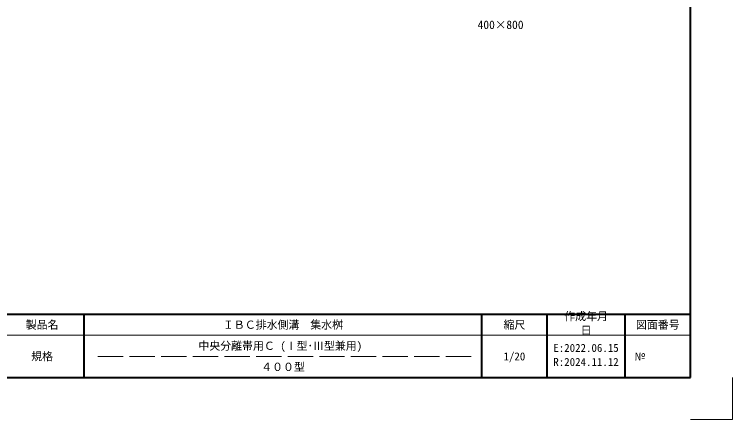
# Model space of a CAD drawing. Units: millimetres at full size; details may follow other scales. Extents: x -18734 to 51600, y -18820 to 17820.
# Drawn here: x -4606 to -1200, y 11880 to 13803 of the extents above; entities that cross this region are included whole.
import ezdxf
from ezdxf.enums import TextEntityAlignment as Align

# ---------------------------------------------------------------- set-up
doc = ezdxf.new("R2010")
doc.units = ezdxf.units.MM
doc.header["$LTSCALE"] = 20
doc.linetypes.add('DASHED', pattern=[7.5, 6, -1.5])
doc.layers.add('Defpoints_2', color=1, linetype='Continuous', lineweight=13)
doc.layers.add('図枠', color=7, linetype='Continuous', lineweight=5)
doc.layers.add('文字', color=7, linetype='Continuous')
doc.styles.add('ＭＳ ゴシック', font='')
doc.styles.add('ＭＳ 明朝', font='')
doc.styles.get('ＭＳ ゴシック').set_extended_font_data('MS Gothic')
doc.styles.get('ＭＳ 明朝').set_extended_font_data('MS Mincho')

msp = doc.modelspace()

# ---------------------------------------------------------------- linework, layer by layer
at = {"layer": 'Defpoints_2'}
for p in [(-1200, 12080), (-1400, 11880)]:
    msp.add_line(p, (-1200, 11880), dxfattribs=at)
at = {"layer": '図枠', "lineweight": 40}
for p, q in [((-1400, 12080), (-1400, 17620)), ((-9200, 12380), (-1400, 12380)), ((-4275, 12080), (-4275, 12380)), ((-2390, 12080), (-2390, 12380)), ((-2080, 12080), (-2080, 12380)), ((-1710, 12080), (-1710, 12380)), ((-9200, 12080), (-1400, 12080))]:
    msp.add_line(p, q, dxfattribs=at)
at = {"layer": '図枠', "lineweight": 13}
msp.add_line((-1400, 12280), (-4675, 12280), dxfattribs=at)
at = {"layer": '図枠', "linetype": 'DASHED', "lineweight": 9}
msp.add_line((-2440, 12180), (-4225, 12180), dxfattribs=at)

# ---------------------------------------------------------------- texts
at = {"layer": '図枠', "style": 'ＭＳ ゴシック'}
for s, p in [('作成年月', (-1998.6, 12389.23)), ('日', (-1920.9, 12322.57)), ('E:2022.06.15', (-2050.4, 12239.23)), ('R:2024.11.12', (-2050.4, 12172.57))]:
    msp.add_text(s, height=37.98, dxfattribs=at).set_placement(p, align=Align.TOP_LEFT)
for s, p in [('製品名', (-4475, 12330)), ('ＩＢＣ排水側溝\u3000集水桝', (-3332.5, 12330)), ('縮尺', (-2235, 12330)), ('図面番号', (-1555, 12330)), ('中央分離帯用Ｃ (Ⅰ型･Ⅲ型兼用) ', (-3332.5, 12230)), ('規格', (-4475, 12180)), ('1/20', (-2235, 12180)), ('４００型', (-3332.5, 12130))]:
    msp.add_text(s, height=37.98, dxfattribs=at).set_placement(p, align=Align.MIDDLE_CENTER)
msp.add_text('№', height=37.98, dxfattribs=at).set_placement((-1665.65, 12180), align=Align.MIDDLE_LEFT)
at = {"layer": '文字', "style": 'ＭＳ 明朝'}
msp.add_text('400×800', height=40.03, dxfattribs=at).set_placement((-2300.48, 13753.19), align=Align.MIDDLE_CENTER)

doc.saveas('drawing.dxf')
